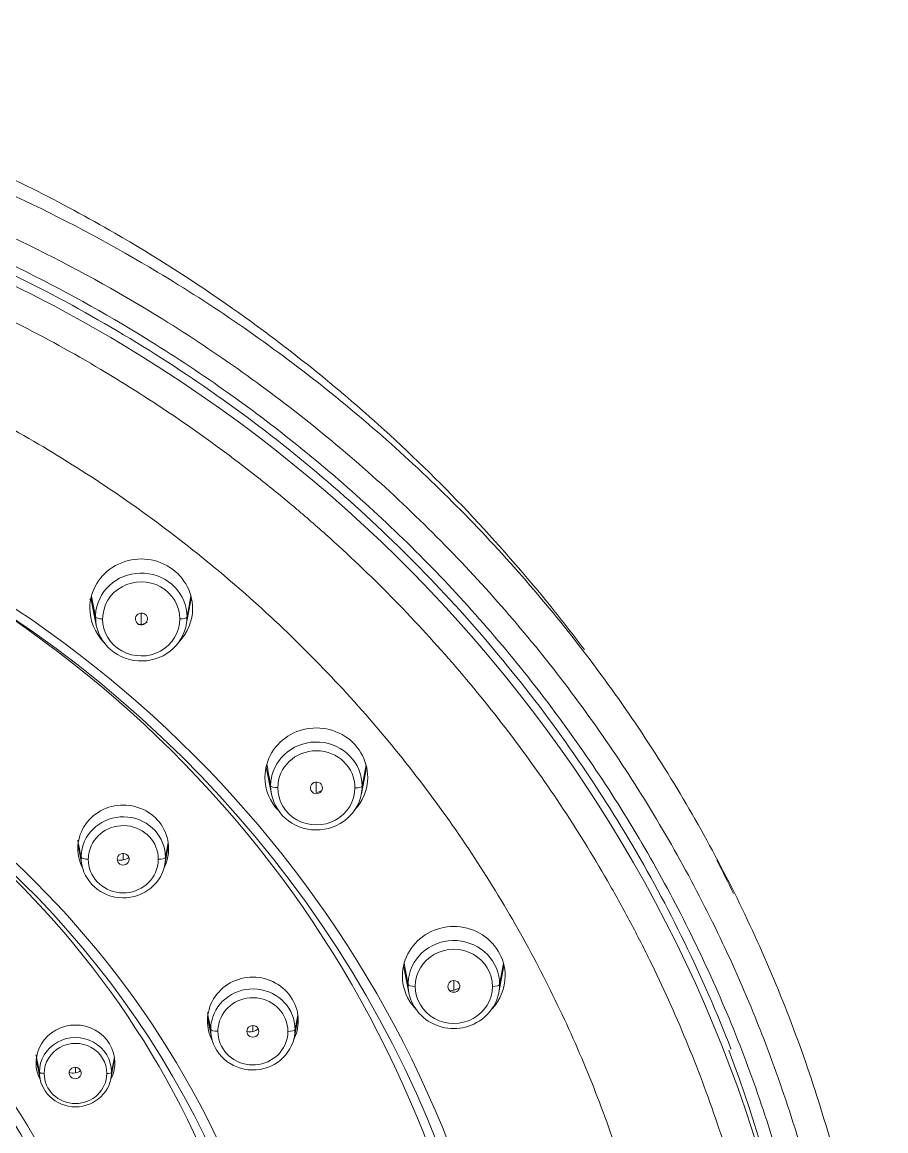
# Model space of a CAD drawing. Extents: x 16539 to 19738, y -91 to 2224.
# Drawn here: x 17594.5 to 17630.65, y 1135.6 to 1182 of the extents above; entities that cross this region are included whole.
import ezdxf

# ---------------------------------------------------------------- set-up
doc = ezdxf.new("R2010")
doc.units = 0
doc.header["$LTSCALE"] = 10
doc.header["$MEASUREMENT"] = 0
doc.layers.add('1', color=7, linetype='CONTINUOUS')

msp = doc.modelspace()

# ---------------------------------------------------------------- linework, layer by layer
at = {"layer": '1', "color": 7, "linetype": 'Continuous', "lineweight": 18}
for p, q in [((17597.377, 1157.889), (17597.601, 1156.756)), ((17601.366, 1156.771), (17601.533, 1157.655)), ((17604.707, 1150.818), (17604.93, 1149.685)), ((17608.695, 1149.7), (17608.863, 1150.585)), ((17596.835, 1147.544), (17596.997, 1146.725)), ((17600.467, 1146.739), (17600.623, 1147.56)), ((17610.46, 1142.508), (17610.684, 1141.376)), ((17614.449, 1141.39), (17614.616, 1142.275)), ((17602.258, 1140.342), (17602.42, 1139.522)), ((17605.89, 1139.536), (17606.046, 1140.357)), ((17595.085, 1138.592), (17595.246, 1137.779)), ((17598.215, 1137.791), (17598.369, 1138.605))]:
    msp.add_line(p, q, dxfattribs=at)
at = {"layer": '1', "color": 7, "linetype": 'Continuous', "lineweight": 13}
for p, q in [((17597.398, 1157.975), (17597.567, 1157.103)), ((17601.561, 1157.982), (17601.397, 1157.097)), ((17599.477, 1156.791), (17599.475, 1157.265)), ((17608.891, 1150.911), (17608.726, 1150.026)), ((17606.807, 1149.75), (17606.805, 1150.194)), ((17600.611, 1147.658), (17600.496, 1147.039)), ((17598.727, 1146.929), (17598.726, 1147.204)), ((17610.65, 1141.722), (17610.481, 1142.594)), ((17614.644, 1142.601), (17614.48, 1141.716)), ((17612.56, 1141.476), (17612.558, 1141.883)), ((17606.034, 1140.456), (17605.919, 1139.837)), ((17604.15, 1139.755), (17604.149, 1140.002)), ((17598.358, 1138.685), (17598.239, 1138.048)), ((17596.725, 1138.022), (17596.724, 1138.258))]:
    msp.add_line(p, q, dxfattribs=at)
at = {"layer": '1', "color": 7, "linetype": 'Continuous', "lineweight": 18}
for centre, major_axis, ratio, start_param, end_param in [((17565.793, 1117.918), (-62.049, -0.257), 0.961303, 4.15009, 4.706476), ((17565.793, 1117.918), (-62.049, -0.257), 0.961303, 2.121266, 4.15009), ((17565.791, 1118.295), (49.268, 0.196), 0.96126, 0.007554, 3.135841), ((17599.48, 1157.462), (2.15, 0.009), 0.96126, 6.277434, 9.419027), ((17599.482, 1157.1), (-1.915, -0.008), 0.96126, 3.135841, 6.136072), ((17565.788, 1119.122), (40.069, 0.159), 0.96126, 0.010615, 3.135841), ((17599.478, 1158.014), (-2.089, -0.008), 0.96126, 0.02904, 0.116444), ((17599.478, 1158.014), (-2.089, -0.008), 0.96126, 2.957777, 3.112542), ((17599.48, 1157.462), (2.15, 0.009), 0.96126, 3.135841, 3.886977), ((17599.482, 1157.1), (-1.915, -0.008), 0.96126, 6.136072, 6.277434), ((17599.491, 1157.021), (-0.254, -0.014), 0.961772, 3.968675, 7.110268), ((17599.491, 1157.021), (-0.254, -0.014), 0.961772, 0.827082, 3.968675), ((17599.48, 1157.462), (2.15, 0.009), 0.96126, 5.537785, 6.277434), ((17599.482, 1157.1), (-1.915, -0.008), 0.96126, 6.277434, 9.283065), ((17599.366, 1157.457), (-0.701, -0.038), 0.961772, 1.479356, 2.092998), ((17599.482, 1157.1), (-1.915, -0.008), 0.96126, 2.999879, 3.135841), ((17606.81, 1150.391), (2.15, 0.009), 0.96126, 6.277434, 9.419027), ((17565.784, 1119.949), (32.869, 0.13), 0.96126, 0.014207, 3.135841), ((17606.811, 1150.029), (-1.915, -0.008), 0.96126, 3.135841, 6.136993), ((17606.808, 1150.943), (-2.089, -0.008), 0.96126, 2.957777, 3.112549), ((17606.81, 1150.391), (2.15, 0.009), 0.96126, 3.135841, 3.887026), ((17606.811, 1150.029), (-1.915, -0.008), 0.96126, 6.136993, 6.273238), ((17606.81, 1150.391), (2.15, 0.009), 0.96126, 5.537785, 6.277434), ((17606.811, 1150.029), (-1.915, -0.008), 0.96126, 6.273238, 9.220701), ((17606.816, 1149.95), (-0.254, -0.013), 0.960287, 3.774488, 6.916081), ((17606.816, 1149.95), (-0.254, -0.013), 0.960287, 0.632896, 3.774488), ((17606.665, 1150.411), (-0.702, -0.037), 0.960287, 1.723765, 2.091773), ((17606.811, 1150.029), (-1.915, -0.008), 0.96126, 2.937515, 3.135841), ((17598.729, 1147.405), (1.9, 0.008), 0.96126, 6.277434, 9.419027), ((17598.731, 1147.042), (-1.765, -0.007), 0.96126, 3.135841, 6.060405), ((17598.729, 1147.405), (1.9, 0.008), 0.96126, 3.135841, 3.602368), ((17598.731, 1147.042), (-1.765, -0.007), 0.96126, 6.277434, 9.203882), ((17598.731, 1147.042), (-1.765, -0.007), 0.96126, 6.060405, 6.277434), ((17598.729, 1146.962), (-0.252, -0.009), 0.96091, 3.83787, 6.979463), ((17598.616, 1147.445), (-0.548, -0.019), 0.96091, 1.285179, 2.234676), ((17598.729, 1146.962), (-0.252, -0.009), 0.96091, 0.696277, 3.83787), ((17598.729, 1147.405), (1.9, 0.008), 0.96126, 5.822394, 6.277434), ((17598.731, 1147.042), (-1.765, -0.007), 0.96126, 2.920696, 3.135841), ((17612.563, 1142.081), (2.15, 0.009), 0.96126, 6.277434, 9.419027), ((17612.565, 1141.719), (-1.915, -0.008), 0.96126, 3.135841, 6.137003), ((17612.561, 1142.634), (-2.089, -0.008), 0.96126, 2.957777, 3.112525), ((17604.152, 1140.202), (1.9, 0.008), 0.96126, 6.277434, 9.419027), ((17612.563, 1142.081), (2.15, 0.009), 0.96126, 3.135841, 3.886977), ((17612.565, 1141.719), (-1.915, -0.008), 0.96126, 6.137003, 6.277434), ((17612.565, 1141.639), (-0.254, -0.011), 0.958972, 3.587063, 6.728655), ((17612.563, 1142.081), (2.15, 0.009), 0.96126, 5.537785, 6.277434), ((17604.154, 1139.839), (-1.765, -0.007), 0.96126, 3.135841, 6.060859), ((17612.565, 1141.719), (-1.915, -0.008), 0.96126, 6.277434, 9.419027), ((17612.565, 1141.639), (-0.254, -0.011), 0.958972, 0.44547, 3.587063), ((17612.393, 1142.131), (-0.703, -0.03), 0.958972, 1.533394, 2.171185), ((17604.152, 1140.202), (1.9, 0.008), 0.96126, 3.135841, 3.602417), ((17604.154, 1139.839), (-1.765, -0.007), 0.96126, 6.060859, 6.277434), ((17604.152, 1140.202), (1.9, 0.008), 0.96126, 5.822345, 6.277434), ((17596.728, 1138.439), (1.65, 0.007), 0.96126, 6.277434, 9.419027), ((17604.154, 1139.839), (-1.765, -0.007), 0.96126, 6.277434, 9.203877), ((17604.152, 1139.76), (-0.252, -0.008), 0.959988, 3.63322, 6.774813), ((17604.02, 1140.267), (-0.549, -0.017), 0.959988, 1.321253, 2.252391), ((17604.152, 1139.76), (-0.252, -0.008), 0.959988, 0.491627, 3.63322), ((17604.154, 1139.839), (-1.765, -0.007), 0.96126, 2.920692, 3.135841), ((17596.729, 1138.051), (-1.51, -0.006), 0.96126, 3.135841, 6.277642), ((17565.79, 1118.484), (62.05, 0.246), 0.96126, 6.283177, 6.629734), ((17596.728, 1138.439), (1.65, 0.007), 0.96126, 3.135841, 3.613069), ((17596.715, 1138.017), (-0.252, -0.005), 0.960646, 3.681865, 6.823458), ((17596.728, 1138.439), (1.65, 0.007), 0.96126, 5.811693, 6.277434), ((17596.729, 1138.051), (-1.51, -0.006), 0.96126, 6.277642, 9.419027), ((17596.618, 1138.538), (-0.548, -0.011), 0.960646, 1.267405, 2.191525), ((17596.715, 1138.017), (-0.252, -0.005), 0.960646, 0.540273, 3.681865)]:
    msp.add_ellipse(centre, major_axis=major_axis, ratio=ratio, start_param=start_param, end_param=end_param, dxfattribs=at)
at = {"layer": '1', "color": 7, "linetype": 'Continuous', "lineweight": 13}
for centre, major_axis, ratio, start_param, end_param in [((17565.792, 1118.167), (49.767, 0.198), 0.96126, 6.277434, 9.419027), ((17565.788, 1118.994), (48.632, 0.193), 0.96126, 0.007554, 1.064866), ((17599.482, 1157.022), (-1.615, -0.006), 0.96126, 3.135841, 6.277434), ((17565.788, 1118.994), (40.567, 0.161), 0.96126, 6.277434, 9.419027), ((17597.867, 1157.107), (-0.3, 0.001), 0.275637, 0.054009, 1.572446), ((17599.482, 1157.022), (-1.615, -0.006), 0.96126, 6.277434, 9.419027), ((17601.097, 1157.102), (0.3, -0.001), 0.275637, 4.714038, 6.232475), ((17565.785, 1119.821), (39.432, 0.157), 0.96126, 0.010614, 1.064011), ((17565.785, 1119.821), (33.368, 0.132), 0.96126, 6.277434, 9.419027), ((17606.812, 1149.951), (-1.615, -0.006), 0.96126, 3.133744, 6.273237), ((17605.196, 1150.043), (-0.3, 0.002), 0.275628, 0.055213, 1.573649), ((17606.812, 1149.951), (-1.615, -0.006), 0.96126, 6.273237, 9.416929), ((17608.427, 1150.031), (0.3, -0.001), 0.275637, 4.714026, 6.232475), ((17598.731, 1146.963), (-1.465, -0.006), 0.96126, 3.135841, 6.060405), ((17565.782, 1120.648), (32.232, 0.128), 0.96126, 0.014207, 1.063076), ((17597.266, 1147.048), (-0.3, 0.001), 0.275637, 0.054009, 1.572446), ((17598.731, 1146.963), (-1.465, -0.006), 0.96126, 6.060405, 6.277434), ((17600.196, 1147.044), (0.3, -0.001), 0.275637, 4.714038, 6.232475), ((17598.731, 1146.963), (-1.465, -0.006), 0.96126, 6.277434, 9.203882), ((17598.731, 1146.963), (-1.465, -0.006), 0.96126, 2.920696, 3.135841), ((17612.565, 1141.641), (-1.615, -0.006), 0.96126, 3.135841, 6.277434), ((17610.95, 1141.726), (-0.3, 0.001), 0.275637, 0.054009, 1.572446), ((17612.565, 1141.641), (-1.615, -0.006), 0.96126, 6.277434, 9.419027), ((17614.18, 1141.721), (0.3, -0.001), 0.275637, 4.714038, 6.232475), ((17604.154, 1139.761), (-1.465, -0.006), 0.96126, 3.135841, 6.060859), ((17604.154, 1139.761), (-1.465, -0.006), 0.96126, 6.060859, 6.277434), ((17602.689, 1139.846), (-0.3, 0.001), 0.275637, 0.054009, 1.572446), ((17604.154, 1139.761), (-1.465, -0.006), 0.96126, 6.277434, 9.203877), ((17604.154, 1139.761), (-1.465, -0.006), 0.96126, 2.920692, 3.135841), ((17605.619, 1139.841), (0.3, -0.001), 0.275637, 4.714038, 6.232475), ((17596.73, 1137.998), (-1.31, -0.005), 0.96126, 3.13598, 6.277573), ((17595.419, 1138.055), (-0.2, 0), 0.275638, 0.05393, 1.572366), ((17596.73, 1137.998), (-1.31, -0.005), 0.96126, 6.277573, 9.419165), ((17598.04, 1138.051), (0.2, 0), 0.275637, 4.714038, 6.232475)]:
    msp.add_ellipse(centre, major_axis=major_axis, ratio=ratio, start_param=start_param, end_param=end_param, dxfattribs=at)
at = {"layer": '1', "color": 7, "linetype": 'Continuous', "lineweight": 18}
for points, knots in [([(17618.027, 1155.734), (17617.573, 1156.338), (17616.021, 1158.331), (17613.208, 1161.548), (17608.838, 1165.801), (17603.897, 1169.741), (17598.959, 1172.896), (17594.822, 1175.125), (17590.841, 1176.954), (17585.353, 1179.021), (17577.965, 1180.969), (17568.384, 1182.115), (17557.952, 1181.728), (17547.961, 1179.673), (17539.561, 1176.569), (17533.376, 1173.365), (17528.557, 1170.283), (17524.275, 1167.059), (17520.643, 1163.8), (17517.815, 1160.869), (17515.622, 1158.376), (17513.057, 1155.141), (17510.018, 1150.698), (17508.075, 1147.109), (17507.136, 1145.134)], [0, 0, 0, 0, 0.016937, 0.056605, 0.095855, 0.154271, 0.198173, 0.22761, 0.259902, 0.296428, 0.359257, 0.431104, 0.512405, 0.59257, 0.659189, 0.712991, 0.748614, 0.787663, 0.8335, 0.858203, 0.879208, 0.908171, 0.951061, 1, 1, 1, 1]), ([(17600.162, 1171.54), (17598.362, 1172.621), (17596.508, 1173.616), (17592.705, 1175.428), (17590.758, 1176.244), (17586.789, 1177.689), (17584.767, 1178.318), (17580.67, 1179.381), (17578.594, 1179.816), (17574.408, 1180.489), (17572.298, 1180.726), (17568.063, 1181.001), (17565.939, 1181.039), (17561.696, 1180.913), (17559.578, 1180.75), (17555.368, 1180.225), (17553.277, 1179.864), (17549.141, 1178.945), (17547.096, 1178.388), (17543.074, 1177.084), (17541.096, 1176.337), (17537.226, 1174.66), (17535.333, 1173.73), (17531.652, 1171.697), (17529.864, 1170.593), (17526.408, 1168.223), (17524.74, 1166.956), (17521.542, 1164.272), (17520.012, 1162.854), (17517.103, 1159.881), (17515.725, 1158.326), (17513.133, 1155.093), (17511.919, 1153.416), (17509.669, 1149.955), (17508.633, 1148.171), (17506.747, 1144.515), (17505.897, 1142.642), (17504.392, 1138.826), (17503.737, 1136.882), (17502.629, 1132.943), (17502.176, 1130.947), (17501.474, 1126.922), (17501.227, 1124.893), (17500.939, 1120.821), (17500.899, 1118.779), (17501.028, 1114.7), (17501.197, 1112.663), (17501.741, 1108.616), (17502.117, 1106.606), (17503.071, 1102.63), (17503.649, 1100.664), (17505.004, 1096.797), (17505.781, 1094.896), (17507.523, 1091.175), (17508.49, 1089.356), (17510.604, 1085.818), (17511.751, 1084.098), (17514.215, 1080.776), (17515.532, 1079.174), (17518.324, 1076.1), (17519.798, 1074.629), (17522.889, 1071.833), (17524.506, 1070.508), (17527.868, 1068.017), (17529.612, 1066.851), (17531.412, 1065.77)], [0, 0, 0, 0, 0.03125, 0.03125, 0.0625, 0.0625, 0.09375, 0.09375, 0.125, 0.125, 0.15625, 0.15625, 0.1875, 0.1875, 0.21875, 0.21875, 0.25, 0.25, 0.28125, 0.28125, 0.3125, 0.3125, 0.34375, 0.34375, 0.375, 0.375, 0.40625, 0.40625, 0.4375, 0.4375, 0.46875, 0.46875, 0.5, 0.5, 0.53125, 0.53125, 0.5625, 0.5625, 0.59375, 0.59375, 0.625, 0.625, 0.65625, 0.65625, 0.6875, 0.6875, 0.71875, 0.71875, 0.75, 0.75, 0.78125, 0.78125, 0.8125, 0.8125, 0.84375, 0.84375, 0.875, 0.875, 0.90625, 0.90625, 0.9375, 0.9375, 0.96875, 0.96875, 1, 1, 1, 1]), ([(17532.558, 1066.848), (17530.817, 1067.893), (17529.129, 1069.02), (17525.876, 1071.428), (17524.312, 1072.709), (17521.321, 1075.412), (17519.894, 1076.834), (17517.193, 1079.806), (17515.919, 1081.356), (17513.534, 1084.568), (17512.424, 1086.231), (17510.378, 1089.652), (17509.443, 1091.411), (17507.756, 1095.009), (17507.004, 1096.848), (17505.692, 1100.588), (17505.132, 1102.489), (17504.208, 1106.334), (17503.844, 1108.278), (17503.316, 1112.193), (17503.153, 1114.162), (17503.027, 1118.107), (17503.064, 1120.083), (17503.341, 1124.021), (17503.58, 1125.983), (17504.257, 1129.876), (17504.695, 1131.807), (17505.766, 1135.617), (17506.399, 1137.497), (17507.853, 1141.189), (17508.674, 1143), (17510.498, 1146.537), (17511.5, 1148.263), (17513.675, 1151.611), (17514.848, 1153.233), (17517.354, 1156.36), (17518.687, 1157.865), (17521.5, 1160.741), (17522.979, 1162.112), (17526.072, 1164.71), (17527.684, 1165.935), (17531.026, 1168.229), (17532.756, 1169.296), (17536.316, 1171.264), (17538.146, 1172.164), (17541.889, 1173.786), (17543.802, 1174.509), (17547.692, 1175.772), (17549.67, 1176.311), (17553.67, 1177.2), (17555.693, 1177.551), (17559.764, 1178.059), (17561.813, 1178.217), (17565.917, 1178.34), (17567.972, 1178.304), (17572.068, 1178.039), (17574.109, 1177.81), (17578.159, 1177.16), (17580.167, 1176.74), (17584.13, 1175.712), (17586.085, 1175.104), (17589.925, 1173.708), (17591.809, 1172.919), (17595.487, 1171.167), (17597.282, 1170.205), (17599.023, 1169.16)], [0, 0, 0, 0, 0.03125, 0.03125, 0.0625, 0.0625, 0.09375, 0.09375, 0.125, 0.125, 0.15625, 0.15625, 0.1875, 0.1875, 0.21875, 0.21875, 0.25, 0.25, 0.28125, 0.28125, 0.3125, 0.3125, 0.34375, 0.34375, 0.375, 0.375, 0.40625, 0.40625, 0.4375, 0.4375, 0.46875, 0.46875, 0.5, 0.5, 0.53125, 0.53125, 0.5625, 0.5625, 0.59375, 0.59375, 0.625, 0.625, 0.65625, 0.65625, 0.6875, 0.6875, 0.71875, 0.71875, 0.75, 0.75, 0.78125, 0.78125, 0.8125, 0.8125, 0.84375, 0.84375, 0.875, 0.875, 0.90625, 0.90625, 0.9375, 0.9375, 0.96875, 0.96875, 1, 1, 1, 1]), ([(17624.169, 1139.017), (17624.167, 1139.02), (17624.166, 1139.024), (17623.578, 1140.539), (17622.928, 1142.027), (17621.505, 1144.948), (17620.732, 1146.38), (17619.069, 1149.181), (17618.179, 1150.549), (17616.286, 1153.212), (17615.283, 1154.506), (17613.173, 1157.013), (17612.065, 1158.226), (17609.751, 1160.561), (17608.545, 1161.683), (17606.042, 1163.831), (17604.746, 1164.857), (17602.071, 1166.803), (17600.693, 1167.725), (17597.863, 1169.457), (17596.412, 1170.269), (17593.446, 1171.776), (17591.931, 1172.473), (17588.848, 1173.745), (17587.28, 1174.322), (17584.101, 1175.351), (17582.489, 1175.804), (17579.233, 1176.583), (17577.589, 1176.909), (17574.278, 1177.433), (17572.612, 1177.631), (17569.268, 1177.896), (17567.59, 1177.964), (17565.913, 1177.967)], [0, 0, 0, 0, 0.000167, 0.000167, 0.066822, 0.066822, 0.133478, 0.133478, 0.200133, 0.200133, 0.266789, 0.266789, 0.333444, 0.333444, 0.4001, 0.4001, 0.466756, 0.466756, 0.533411, 0.533411, 0.600067, 0.600067, 0.666722, 0.666722, 0.733378, 0.733378, 0.800033, 0.800033, 0.866689, 0.866689, 0.933344, 0.933344, 1, 1, 1, 1]), ([(17504.996, 1117.847), (17504.998, 1119.153), (17505.095, 1121.758), (17505.371, 1124.348), (17505.646, 1126.284), (17505.749, 1126.929), (17505.892, 1127.733), (17505.921, 1127.894), (17505.981, 1128.215), (17506.073, 1128.696), (17506.171, 1129.175), (17506.511, 1130.767), (17506.826, 1132.026), (17507.54, 1134.515), (17508.338, 1136.976), (17509.303, 1139.379), (17510.351, 1141.754), (17510.917, 1142.928), (17511.831, 1144.666), (17512.146, 1145.242), (17512.553, 1145.957), (17512.635, 1146.1), (17512.801, 1146.385), (17512.884, 1146.527), (17513.136, 1146.952), (17513.306, 1147.234), (17514.168, 1148.633), (17514.893, 1149.725), (17516.413, 1151.856), (17518.002, 1153.933), (17519.729, 1155.903), (17521.525, 1157.819), (17522.457, 1158.751), (17523.909, 1160.107), (17524.402, 1160.553), (17525.029, 1161.101), (17525.155, 1161.21), (17525.408, 1161.427), (17525.535, 1161.536), (17525.917, 1161.859), (17526.174, 1162.072), (17527.464, 1163.126), (17528.521, 1163.932), (17530.68, 1165.471), (17532.887, 1166.937), (17535.187, 1168.258), (17537.534, 1169.507), (17538.731, 1170.096), (17540.562, 1170.923), (17541.178, 1171.189), (17542.112, 1171.575), (17542.424, 1171.701), (17542.896, 1171.887), (17543.053, 1171.948), (17543.368, 1172.069), (17544.787, 1172.609), (17546.219, 1173.094), (17548.784, 1173.873), (17551.368, 1174.567), (17553.99, 1175.096), (17556.631, 1175.541), (17557.961, 1175.722), (17559.971, 1175.931), (17560.644, 1175.989), (17561.656, 1176.061), (17561.994, 1176.083), (17562.502, 1176.111), (17562.672, 1176.12), (17563.011, 1176.135), (17563.181, 1176.143), (17564.706, 1176.202), (17566.056, 1176.211), (17568.745, 1176.144), (17570.085, 1176.067), (17572.753, 1175.83), (17574.082, 1175.669), (17576.729, 1175.262), (17578.047, 1175.017), (17580.017, 1174.584), (17580.672, 1174.429), (17581.653, 1174.18), (17582.142, 1174.052), (17582.632, 1173.917), (17582.957, 1173.826), (17583.12, 1173.78), (17584.584, 1173.357), (17585.865, 1172.942), (17588.392, 1172.033), (17590.882, 1171.044), (17593.298, 1169.9), (17595.678, 1168.676), (17596.849, 1168.025), (17598.001, 1167.333)], [0, 0, 0, 0, 0.03125, 0.0625, 0.0625, 0.078125, 0.078125, 0.082031, 0.082031, 0.085938, 0.09375, 0.09375, 0.125, 0.125, 0.15625, 0.1875, 0.1875, 0.21875, 0.21875, 0.234375, 0.234375, 0.238281, 0.238281, 0.242188, 0.242188, 0.25, 0.25, 0.28125, 0.28125, 0.3125, 0.34375, 0.34375, 0.375, 0.375, 0.390625, 0.390625, 0.394531, 0.394531, 0.398438, 0.398438, 0.40625, 0.40625, 0.4375, 0.4375, 0.46875, 0.5, 0.5, 0.53125, 0.53125, 0.546875, 0.546875, 0.554688, 0.554688, 0.558594, 0.558594, 0.5625, 0.59375, 0.59375, 0.625, 0.65625, 0.65625, 0.6875, 0.6875, 0.703125, 0.703125, 0.710938, 0.710938, 0.714844, 0.714844, 0.71875, 0.71875, 0.75, 0.75, 0.78125, 0.78125, 0.8125, 0.8125, 0.84375, 0.84375, 0.859375, 0.859375, 0.867188, 0.871094, 0.871094, 0.875, 0.875, 0.90625, 0.90625, 0.9375, 0.96875, 0.96875, 1, 1, 1, 1]), ([(17598.001, 1167.333), (17599.099, 1166.674), (17601.245, 1165.293), (17603.292, 1163.786), (17604.79, 1162.608), (17605.283, 1162.208), (17605.892, 1161.697), (17606.014, 1161.594), (17606.256, 1161.388), (17606.376, 1161.285), (17606.736, 1160.973), (17606.974, 1160.763), (17608.155, 1159.708), (17609.067, 1158.838), (17610.827, 1157.051), (17612.524, 1155.216), (17614.095, 1153.284), (17615.604, 1151.303), (17616.327, 1150.289), (17617.709, 1148.212), (17618.368, 1147.148), (17619.151, 1145.788), (17619.305, 1145.515), (17619.608, 1144.968), (17620.056, 1144.144), (17620.482, 1143.313), (17621.305, 1141.641), (17621.815, 1140.513), (17622.758, 1138.232), (17623.626, 1135.926), (17624.343, 1133.569), (17624.983, 1131.186), (17625.264, 1129.981), (17625.568, 1128.459), (17625.626, 1128.154), (17625.709, 1127.695), (17625.737, 1127.542), (17625.79, 1127.235), (17625.92, 1126.468), (17626.034, 1125.7), (17626.276, 1123.853), (17626.517, 1121.385), (17626.595, 1118.904), (17626.592, 1117.659)], [0, 0, 0, 0, 0.0625, 0.125, 0.125, 0.15625, 0.15625, 0.164062, 0.164062, 0.171875, 0.171875, 0.1875, 0.1875, 0.25, 0.25, 0.3125, 0.375, 0.375, 0.4375, 0.4375, 0.5, 0.5, 0.515625, 0.515625, 0.53125, 0.5625, 0.5625, 0.625, 0.625, 0.6875, 0.75, 0.75, 0.8125, 0.8125, 0.828125, 0.828125, 0.835937, 0.835937, 0.84375, 0.875, 0.875, 0.9375, 1, 1, 1, 1])]:
    msp.add_open_spline(points, degree=3, knots=knots, dxfattribs=at)
at = {"layer": '1', "color": 7, "linetype": 'Continuous', "lineweight": 13}
for points, knots in [([(17532.014, 1066.14), (17530.246, 1067.202), (17528.532, 1068.347), (17525.23, 1070.793), (17523.641, 1072.095), (17520.604, 1074.841), (17519.156, 1076.285), (17516.414, 1079.304), (17515.12, 1080.879), (17512.698, 1084.142), (17511.571, 1085.83), (17509.494, 1089.306), (17508.544, 1091.092), (17506.832, 1094.747), (17506.069, 1096.614), (17504.737, 1100.413), (17504.168, 1102.343), (17503.23, 1106.249), (17502.861, 1108.224), (17502.325, 1112.199), (17502.159, 1114.199), (17502.031, 1118.206), (17502.07, 1120.213), (17502.351, 1124.212), (17502.594, 1126.205), (17503.282, 1130.159), (17503.727, 1132.12), (17504.815, 1135.99), (17505.457, 1137.9), (17506.934, 1141.649), (17507.768, 1143.489), (17509.62, 1147.081), (17510.638, 1148.834), (17512.847, 1152.234), (17514.038, 1153.883), (17516.583, 1157.059), (17517.937, 1158.587), (17520.793, 1161.508), (17522.296, 1162.901), (17525.437, 1165.54), (17527.074, 1166.785), (17530.469, 1169.114), (17532.225, 1170.199), (17535.84, 1172.198), (17537.699, 1173.112), (17541.5, 1174.761), (17543.443, 1175.496), (17547.394, 1176.778), (17549.403, 1177.326), (17553.466, 1178.231), (17555.52, 1178.587), (17559.655, 1179.104), (17561.736, 1179.266), (17565.904, 1179.391), (17567.991, 1179.355), (17572.152, 1179.087), (17574.225, 1178.855), (17578.338, 1178.196), (17580.378, 1177.77), (17584.404, 1176.727), (17586.39, 1176.11), (17590.291, 1174.693), (17592.204, 1173.892), (17595.941, 1172.115), (17597.764, 1171.137), (17599.533, 1170.077)], [0, 0, 0, 0, 0.03125, 0.03125, 0.0625, 0.0625, 0.09375, 0.09375, 0.125, 0.125, 0.15625, 0.15625, 0.1875, 0.1875, 0.21875, 0.21875, 0.25, 0.25, 0.28125, 0.28125, 0.3125, 0.3125, 0.34375, 0.34375, 0.375, 0.375, 0.40625, 0.40625, 0.4375, 0.4375, 0.46875, 0.46875, 0.5, 0.5, 0.53125, 0.53125, 0.5625, 0.5625, 0.59375, 0.59375, 0.625, 0.625, 0.65625, 0.65625, 0.6875, 0.6875, 0.71875, 0.71875, 0.75, 0.75, 0.78125, 0.78125, 0.8125, 0.8125, 0.84375, 0.84375, 0.875, 0.875, 0.90625, 0.90625, 0.9375, 0.9375, 0.96875, 0.96875, 1, 1, 1, 1]), ([(17604.75, 1150.896), (17604.754, 1150.87), (17604.78, 1150.715), (17604.829, 1150.429), (17604.874, 1150.17), (17604.897, 1150.04)], [0, 0, 0, 0, 0.088864, 0.544432, 1, 1, 1, 1])]:
    msp.add_open_spline(points, degree=3, knots=knots, dxfattribs=at)
msp.add_rational_spline([(17565.901, 1172.287), (17598.88, 1172.236), (17622.155, 1149.782), (17622.091, 1118.079)], [1, 0.804737608057, 0.804737608057, 1], degree=3, dxfattribs=at)
at = {"layer": '1', "color": 7, "linetype": 'Continuous', "lineweight": 18}
for points in [[(17599.953, 1065.664), (17601.118, 1066.359), (17603.401, 1067.819), (17606.676, 1070.213), (17609.786, 1072.801), (17612.719, 1075.573), (17615.464, 1078.519), (17618.009, 1081.625), (17620.345, 1084.881), (17622.462, 1088.271), (17624.351, 1091.784), (17626.004, 1095.405), (17627.416, 1099.119), (17628.581, 1102.911), (17629.493, 1106.767), (17630.15, 1110.671), (17630.548, 1114.606), (17630.686, 1118.558), (17630.563, 1122.51), (17630.181, 1126.446), (17629.539, 1130.352), (17628.642, 1134.21), (17627.493, 1138.006), (17626.095, 1141.724), (17624.456, 1145.349), (17622.58, 1148.868), (17620.477, 1152.265), (17618.154, 1155.527), (17615.621, 1158.641), (17612.888, 1161.594), (17609.966, 1164.375), (17606.866, 1166.972), (17603.601, 1169.376), (17601.324, 1170.842), (17600.162, 1171.54)], [(17599.023, 1169.16), (17600.147, 1168.485), (17602.351, 1167.067), (17605.511, 1164.743), (17608.511, 1162.231), (17611.339, 1159.542), (17613.984, 1156.685), (17616.436, 1153.673), (17618.684, 1150.518), (17620.719, 1147.232), (17622.534, 1143.828), (17624.121, 1140.321), (17625.474, 1136.724), (17626.587, 1133.052), (17627.455, 1129.32), (17628.076, 1125.541), (17628.446, 1121.733), (17628.565, 1117.91), (17628.431, 1114.087), (17628.046, 1110.279), (17627.41, 1106.503), (17626.527, 1102.773), (17625.4, 1099.104), (17624.033, 1095.511), (17622.433, 1092.008), (17620.604, 1088.61), (17618.556, 1085.33), (17616.295, 1082.181), (17613.832, 1079.177), (17611.175, 1076.328), (17608.336, 1073.646), (17605.326, 1071.143), (17602.157, 1068.829), (17599.947, 1067.417), (17598.82, 1066.746)], [(17597.327, 1157.844), (17597.353, 1157.82), (17597.379, 1157.797), (17597.405, 1157.773)], [(17624.274, 1145.522), (17624.044, 1145.994), (17623.809, 1146.462), (17623.568, 1146.928)]]:
    msp.add_open_spline(points, degree=3, dxfattribs=at)
at = {"layer": '1', "color": 7, "linetype": 'Continuous', "lineweight": 13}
for points in [[(17599.535, 1170.08), (17600.678, 1169.395), (17602.917, 1167.955), (17606.128, 1165.595), (17609.177, 1163.044), (17612.051, 1160.312), (17614.739, 1157.41), (17617.231, 1154.351), (17619.516, 1151.146), (17621.585, 1147.808), (17623.429, 1144.351), (17625.043, 1140.788), (17626.418, 1137.134), (17627.549, 1133.404), (17628.433, 1129.612), (17629.064, 1125.773), (17629.442, 1121.904), (17629.563, 1118.02), (17629.429, 1114.136), (17629.039, 1110.268), (17628.394, 1106.431), (17627.498, 1102.642), (17626.354, 1098.914), (17624.967, 1095.263), (17623.342, 1091.705), (17621.485, 1088.252), (17619.405, 1084.919), (17617.11, 1081.72), (17614.608, 1078.666), (17611.91, 1075.771), (17609.027, 1073.047), (17605.97, 1070.503), (17602.751, 1068.15), (17600.506, 1066.716), (17599.362, 1066.033)], [(17596.828, 1147.755), (17596.874, 1147.518), (17596.92, 1147.282), (17596.966, 1147.045)], [(17602.251, 1140.553), (17602.297, 1140.316), (17602.343, 1140.079), (17602.389, 1139.842)], [(17595.076, 1138.782), (17595.124, 1138.539), (17595.172, 1138.296), (17595.219, 1138.053)]]:
    msp.add_open_spline(points, degree=3, dxfattribs=at)

doc.saveas('drawing.dxf')
